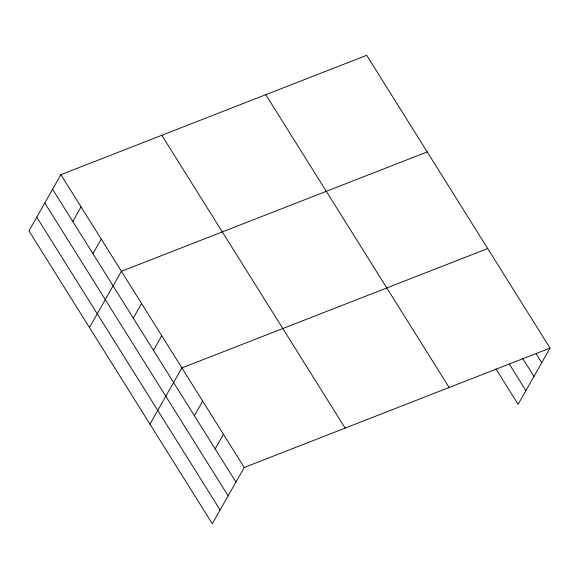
<?xml version="1.0" encoding="UTF-8"?>
<svg xmlns="http://www.w3.org/2000/svg" width="579" height="579" viewBox="0 0 579 579"><rect width="100%" height="100%" fill="white"/><g stroke="black" fill="none" stroke-linecap="round" stroke-linejoin="round"><path stroke-width="0.87" d="M60.889 174.67L28.95 230.898L212.29 523.706L244.229 467.477L550.05 348.102L366.71 55.295L60.889 174.67L244.229 467.477M72.766 221.475L81.06 206.877M92.937 253.689L101.224 239.091M89.456 327.526L121.395 271.298L427.215 151.922M133.271 318.103L141.558 303.505M153.435 350.317L161.729 335.719M149.954 424.154L181.893 367.926L487.713 248.55M194.378 415.708L202.672 401.109M215.156 448.891L223.451 434.293M550.05 348.102L518.111 404.33L495.914 368.881M536.089 353.653L541.756 362.7M522.62 358.336L533.954 376.437M509.382 364.191L525.913 390.593M265.79 94.688L449.13 387.496M161.809 135.276L345.149 428.084M52.602 189.268L235.935 482.075M44.793 203.005L228.133 495.812M36.752 217.161L220.092 509.969"/></g></svg>
